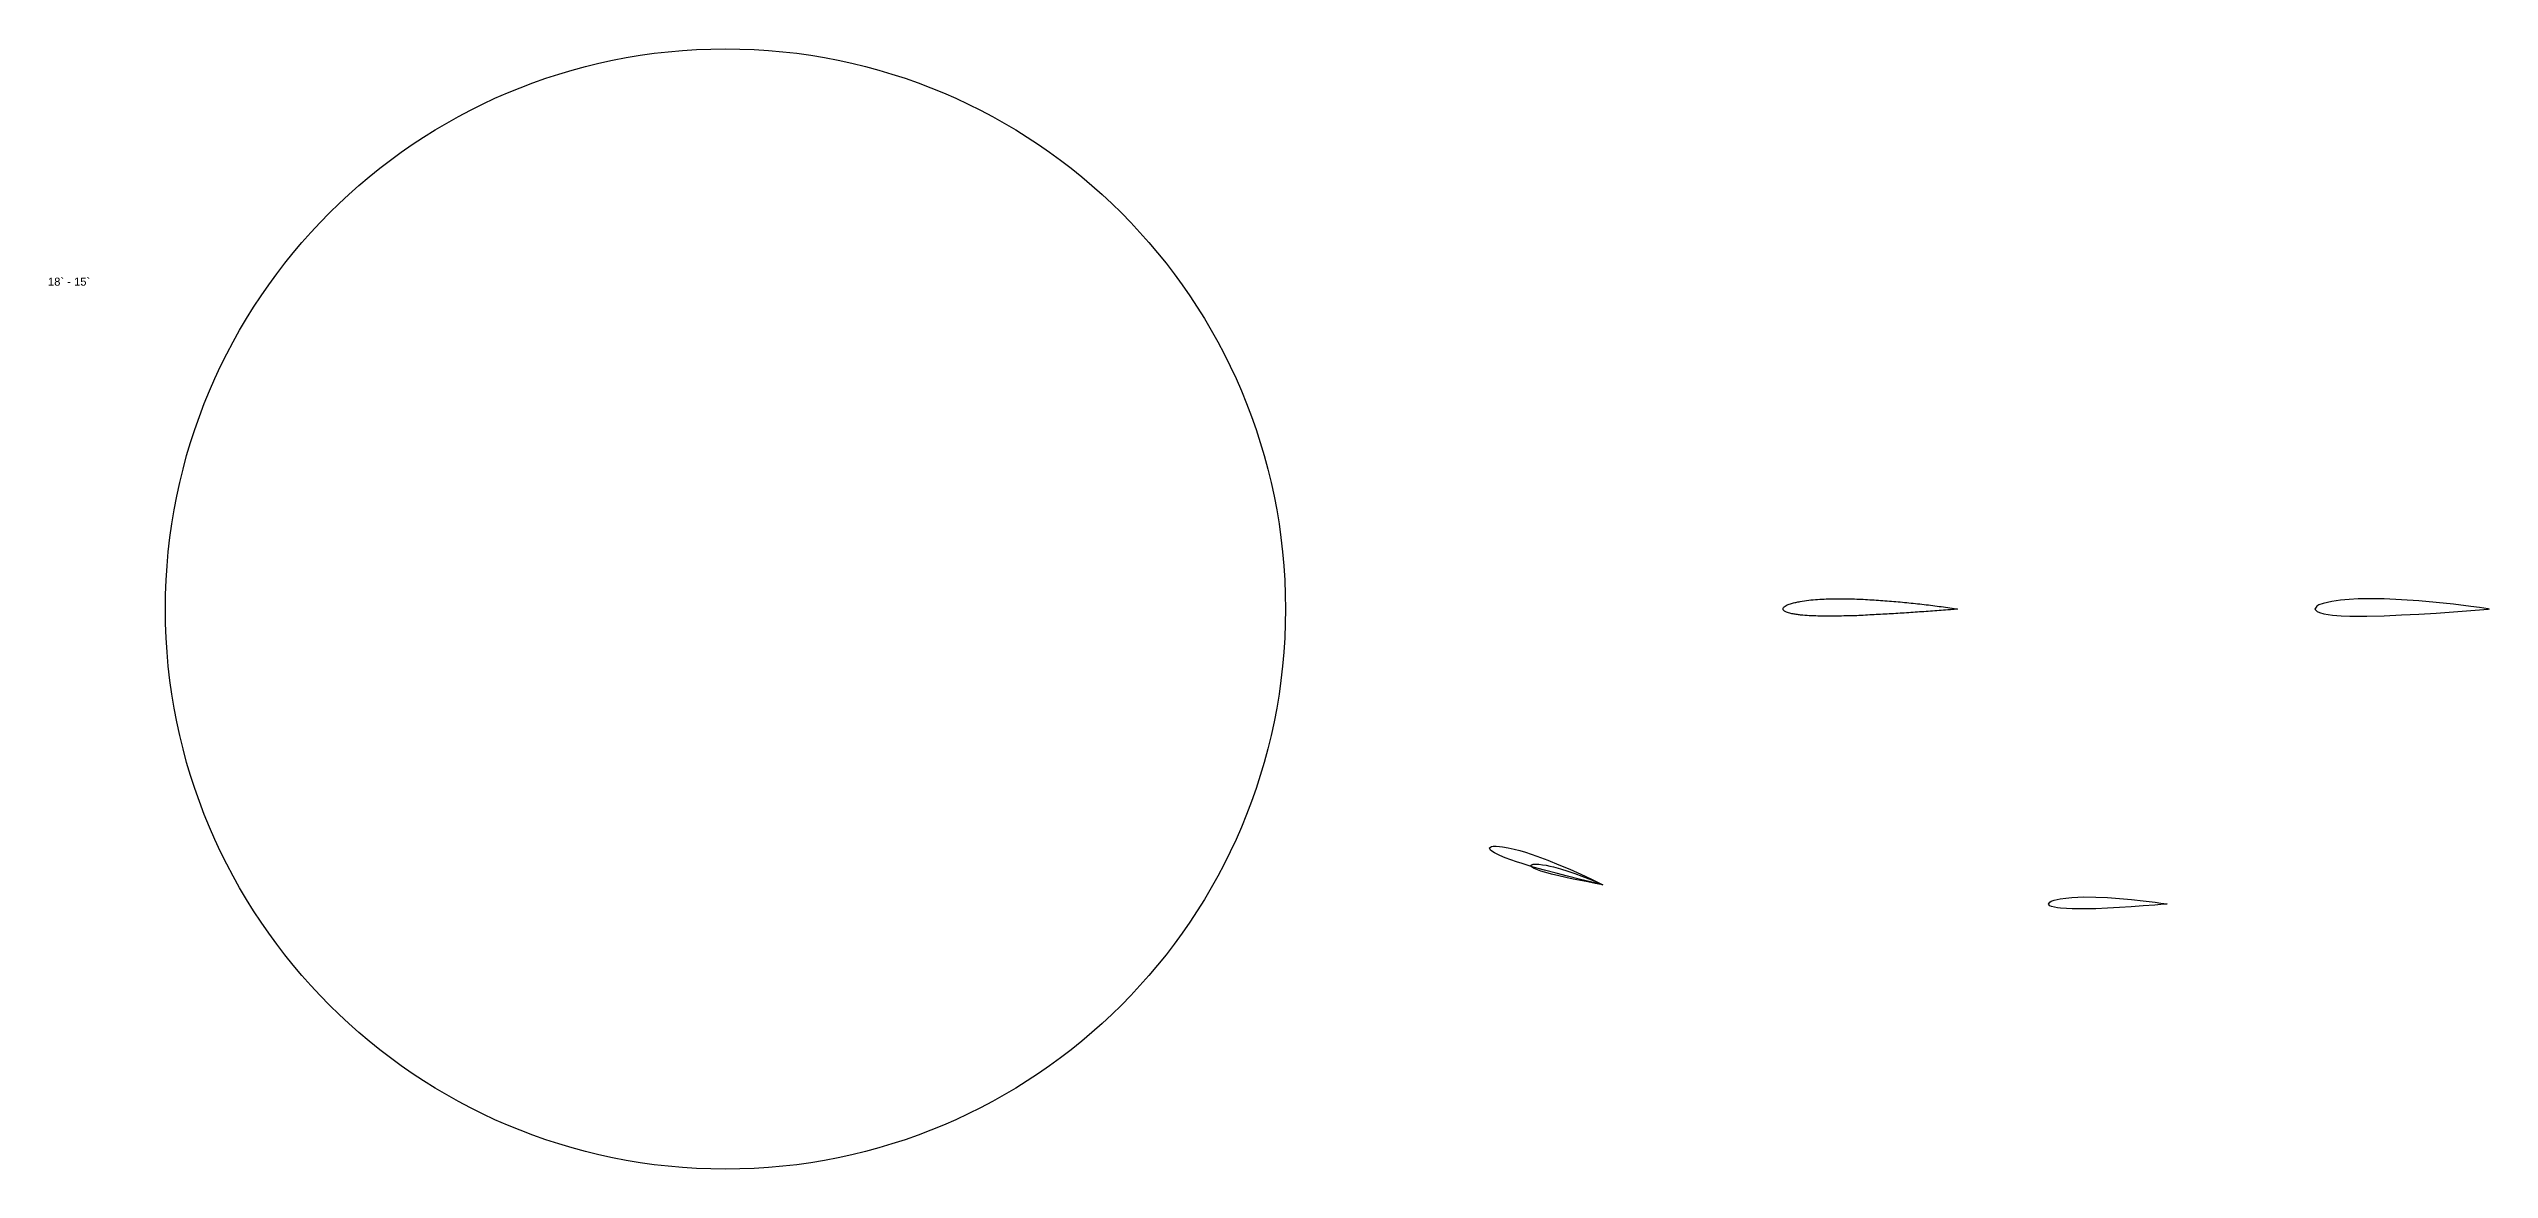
# Model space of a CAD drawing. Header units: centimetres. Extents: x -16.9 to 44.1, y -54.9 to 14.
# Drawn here: x -16.9 to 44.1, y -14 to 14 of the extents above; entities that cross this region are included whole.
import ezdxf

# ---------------------------------------------------------------- set-up
doc = ezdxf.new("R2010")
doc.units = ezdxf.units.CM
doc.header["$MEASUREMENT"] = 0
for name, color, linetype in [('Airfoil', 3, 'Continuous'), ('Guides', 1, 'Continuous'), ('PolyAirfoil', 6, 'Continuous')]:
    doc.layers.add(name, color=color, linetype=linetype)
doc.styles.get("Standard").update_dxf_attribs({"font": 'arial.ttf'})

msp = doc.modelspace()

# ---------------------------------------------------------------- linework, layer by layer
for p, q in [((39.783, 0.071), (39.732, 0)), ((39.732, 0), (39.789, -0.066)), ((39.836, 0.1), (39.783, 0.071)), ((39.943, 0.138), (39.836, 0.1)), ((40.051, 0.166), (39.943, 0.138)), ((40.159, 0.188), (40.051, 0.166)), ((40.376, 0.219), (40.159, 0.188)), ((40.594, 0.24), (40.376, 0.219)), ((40.811, 0.252), (40.594, 0.24)), ((41.029, 0.257), (40.811, 0.252)), ((41.466, 0.253), (41.029, 0.257)), ((41.9, 0.233), (41.466, 0.253)), ((42.335, 0.203), (41.9, 0.233)), ((42.768, 0.165), (42.335, 0.203)), ((43.202, 0.119), (42.768, 0.165)), ((43.635, 0.066), (43.202, 0.119)), ((43.851, 0.036), (43.635, 0.066)), ((44.067, 0.005), (43.851, 0.036)), ((44.067, 0.005), (44.091, 0)), ((44.091, 0), (44.067, -0.005)), ((39.789, -0.066), (39.845, -0.089)), ((39.845, -0.089), (39.954, -0.118)), ((39.954, -0.118), (40.063, -0.137)), ((40.063, -0.137), (40.172, -0.15)), ((40.172, -0.15), (40.388, -0.167)), ((40.388, -0.167), (40.604, -0.175)), ((40.604, -0.175), (40.819, -0.177)), ((40.819, -0.177), (41.035, -0.176)), ((41.035, -0.176), (41.466, -0.171)), ((41.466, -0.171), (41.898, -0.149)), ((41.898, -0.149), (42.331, -0.126)), ((42.331, -0.126), (42.764, -0.1)), ((42.764, -0.1), (43.198, -0.071)), ((43.198, -0.071), (43.632, -0.039)), ((43.632, -0.039), (43.849, -0.022)), ((43.849, -0.022), (44.067, -0.005))]:
    msp.add_line(p, q)
at = {"layer": 'Airfoil'}
msp.add_spline([(30.797, 0), (30.773, 0.005), (30.557, 0.036), (30.341, 0.066), (29.908, 0.119), (29.475, 0.165), (29.041, 0.203), (28.606, 0.233), (28.172, 0.253), (27.736, 0.257), (27.3, 0.24), (27.082, 0.219), (26.865, 0.188), (26.757, 0.166), (26.649, 0.138), (26.542, 0.1), (26.489, 0.071), (26.438, 0), (26.495, -0.066), (26.551, -0.089), (26.66, -0.118), (26.769, -0.137), (26.878, -0.15), (27.094, -0.167), (27.31, -0.175), (27.526, -0.177), (27.741, -0.176), (28.172, -0.171), (28.604, -0.149), (29.037, -0.126), (29.47, -0.1), (29.904, -0.071), (30.338, -0.039), (30.555, -0.022), (30.693, -0.011), (30.797, 0)], degree=3, dxfattribs=at)
at = {"layer": 'Guides'}
msp.add_circle((0, 0), 14, dxfattribs=at)
at = {"layer": 'PolyAirfoil'}
for points in [[(21.92, -6.884), (21.93, -6.891), (21.918, -6.89), (21.773, -6.856), (21.628, -6.821), (21.34, -6.75), (21.052, -6.677), (20.765, -6.603), (20.479, -6.527), (20.194, -6.449), (19.913, -6.362), (19.773, -6.317), (19.633, -6.27), (19.495, -6.219), (19.358, -6.163), (19.29, -6.131), (19.223, -6.096), (19.158, -6.054), (19.127, -6.027), (19.104, -5.973), (19.152, -5.937), (19.192, -5.93), (19.27, -5.927), (19.346, -5.932), (19.421, -5.941), (19.568, -5.966), (19.714, -5.999), (19.858, -6.037), (20.001, -6.079), (20.283, -6.174), (20.561, -6.279), (20.837, -6.39), (21.111, -6.506), (21.383, -6.628), (21.652, -6.754), (21.787, -6.818)], [(21.924, -6.887), (21.93, -6.891), (21.923, -6.891), (21.831, -6.874), (21.739, -6.857), (21.557, -6.822), (21.375, -6.786), (21.193, -6.749), (21.012, -6.711), (20.832, -6.672), (20.653, -6.627), (20.564, -6.603), (20.476, -6.579), (20.387, -6.551), (20.3, -6.521), (20.257, -6.503), (20.214, -6.483), (20.172, -6.459), (20.152, -6.443), (20.135, -6.41), (20.164, -6.386), (20.189, -6.38), (20.238, -6.376), (20.285, -6.377), (20.332, -6.38), (20.425, -6.391), (20.517, -6.406), (20.608, -6.426), (20.699, -6.447), (20.878, -6.497), (21.055, -6.553), (21.231, -6.614), (21.406, -6.678), (21.58, -6.745), (21.752, -6.814), (21.838, -6.85)], [(36.032, -7.37), (36.043, -7.373), (36.032, -7.376), (35.883, -7.388), (35.735, -7.4), (35.438, -7.421), (35.142, -7.441), (34.846, -7.459), (34.551, -7.475), (34.256, -7.49), (33.961, -7.494), (33.814, -7.494), (33.667, -7.493), (33.52, -7.487), (33.372, -7.476), (33.298, -7.467), (33.223, -7.454), (33.148, -7.434), (33.111, -7.418), (33.071, -7.373), (33.106, -7.325), (33.142, -7.305), (33.216, -7.279), (33.289, -7.26), (33.363, -7.245), (33.511, -7.223), (33.66, -7.209), (33.809, -7.201), (33.958, -7.197), (34.256, -7.2), (34.552, -7.214), (34.849, -7.234), (35.145, -7.261), (35.441, -7.292), (35.737, -7.328), (35.884, -7.349)]]:
    msp.add_lwpolyline(points, close=True, dxfattribs=at)

# ---------------------------------------------------------------- texts
at = {"insert": (-16.936, 8.281), "char_height": 0.2, "attachment_point": 1}
msp.add_mtext_dynamic_manual_height_columns('18` - 15`', width=1.76697, gutter_width=1, heights=[0], dxfattribs=at)

doc.saveas('drawing.dxf')
